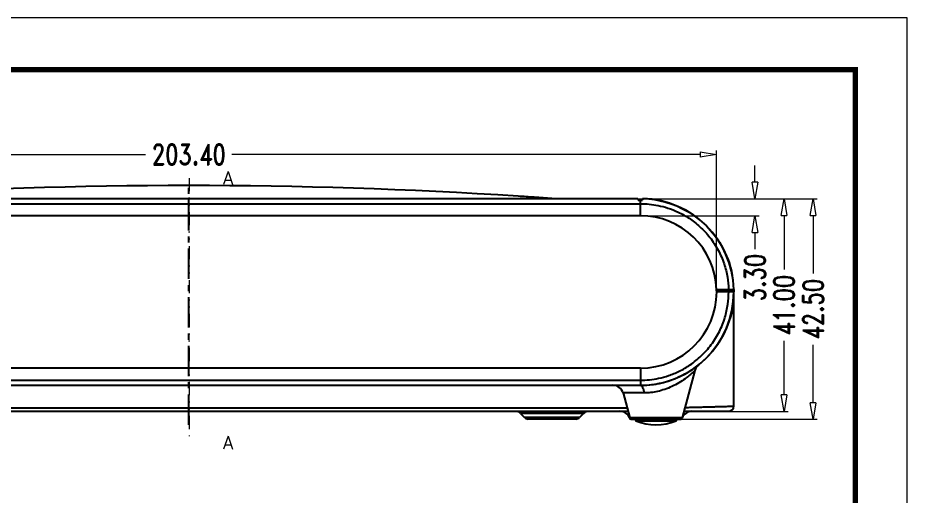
# Model space of a CAD drawing. Header units: millimetres. Extents: x 4086 to 4666, y 411 to 814.
# Drawn here: x 4495 to 4666.3, y 721.8 to 814.1 of the extents above; entities that cross this region are included whole.
import ezdxf
from ezdxf.enums import TextEntityAlignment as Align

# ---------------------------------------------------------------- set-up
doc = ezdxf.new("R2010")
doc.units = ezdxf.units.MM
doc.linetypes.add('CENTER', pattern=[50.8, 31.75, -6.35, 6.35, -6.35])
doc.linetypes.add('DIVIDE', pattern=[31.75, 12.7, -6.35, 0, -6.35, 0, -6.35])
for name, color, linetype, lineweight in [('dim', 82, 'Continuous', 9), ('from', 7, 'Continuous', 13), ('hatch', 56, 'Continuous', 9)]:
    doc.layers.add(name, color=color, linetype=linetype, lineweight=lineweight)
doc.styles.add('ROMAND', font='romand.shx', dxfattribs={"width": 0.75, "bigfont": 'gbcbig.shx'})
doc.styles.get("Standard").update_dxf_attribs({"font": 'txt', "bigfont": 'gbcbig.shx'})
doc.dimstyles.new('YanXiu', dxfattribs={"dimtxt": 2.5, "dimasz": 2.2, "dimexe": 1, "dimexo": 0, "dimgap": 0.66, "dimtad": 0, "dimzin": 1, "dimdsep": 46, "dimtxsty": 'ROMAND', "dimblk": 'CLOSEDBLANK', "dimcen": 0, "dimclrd": 3, "dimclre": 3, "dimclrt": 7, "dimazin": 0, "dimtfac": 1, "dimtofl": 0, "dimtmove": 0, "dimatfit": 3, "dimldrblk": 'CLOSEDBLANK', "dimfxl": 1, "dimlwd": 5, "dimlwe": 5, "dimarcsym": 0})

# ---------------------------------------------------------------- blocks, each defined once
blk = doc.blocks.new('_ClosedBlank')
at = {"color": 0, "linetype": 'ByBlock', "lineweight": -2}
for p, q in [((-1, 0.167), (0, 0)), ((-1, 0.167), (-1, -0.167)), ((0, 0), (-1, -0.167))]:
    blk.add_line(p, q, dxfattribs=at)
blk = doc.blocks.new('*D123')
at = {"layer": 'Defpoints', "color": 0}
for p in [(4629.59, 787.7), (4426.2, 761.46), (4629.59, 761.46)]:
    blk.add_point(p, dxfattribs=at)
at = {"layer": 'dim', "color": 3, "lineweight": 5}
for p, q in [((4426.2, 761.46), (4426.2, 788.5)), ((4629.59, 761.46), (4629.59, 788.5)), ((4429.4, 787.7), (4519.59, 787.7)), ((4626.39, 787.7), (4536.19, 787.7))]:
    blk.add_line(p, q, dxfattribs=at)
at = {"layer": 'dim', "color": 3, "lineweight": 5, "xscale": 3.2, "yscale": 3.2, "zscale": 3.2, "rotation": 180}
blk.add_blockref('_ClosedBlank', (4426.2, 787.7), dxfattribs=at)
at = {"layer": 'dim', "color": 3, "lineweight": 5, "xscale": 3.2, "yscale": 3.2, "zscale": 3.2}
blk.add_blockref('_ClosedBlank', (4629.59, 787.7), dxfattribs=at)
at = {"layer": 'dim', "color": 7, "insert": (4527.89, 787.7), "char_height": 4, "attachment_point": 5, "style": 'ROMAND'}
blk.add_mtext('203.40', dxfattribs=at)
blk = doc.blocks.new('*D133')
at = {"layer": 'Defpoints', "color": 0}
for p in [(4614.46, 779.16), (4614.96, 775.86), (4636.97, 775.86)]:
    blk.add_point(p, dxfattribs=at)
at = {"layer": 'dim', "color": 3, "lineweight": 5}
for p, q in [((4636.97, 782.36), (4636.97, 785.56)), ((4614.46, 779.16), (4637.77, 779.16)), ((4614.96, 775.86), (4637.77, 775.86)), ((4636.97, 772.66), (4636.97, 769.46))]:
    blk.add_line(p, q, dxfattribs=at)
at = {"layer": 'dim', "color": 3, "lineweight": 5, "xscale": 3.2, "yscale": 3.2, "zscale": 3.2}
for p, rotation in [((4636.97, 779.16), 270), ((4636.97, 775.86), 90)]:
    blk.add_blockref('_ClosedBlank', p, dxfattribs=dict(at, rotation=rotation))
at = {"layer": 'dim', "color": 7, "insert": (4636.97, 764.02), "char_height": 4, "attachment_point": 5, "rotation": 90, "style": 'ROMAND'}
blk.add_mtext('3.30', dxfattribs=at)
blk = doc.blocks.new('*D134')
at = {"layer": 'Defpoints', "color": 0}
for p in [(4614.46, 779.16), (4631.96, 738.16), (4642.57, 738.16)]:
    blk.add_point(p, dxfattribs=at)
at = {"layer": 'dim', "color": 3, "lineweight": 5}
for p, q in [((4614.46, 779.16), (4643.37, 779.16)), ((4642.57, 775.96), (4642.57, 765.53)), ((4642.57, 741.36), (4642.57, 751.79)), ((4631.96, 738.16), (4643.37, 738.16))]:
    blk.add_line(p, q, dxfattribs=at)
at = {"layer": 'dim', "color": 3, "lineweight": 5, "xscale": 3.2, "yscale": 3.2, "zscale": 3.2}
for p, rotation in [((4642.57, 779.16), 90), ((4642.57, 738.16), 270)]:
    blk.add_blockref('_ClosedBlank', p, dxfattribs=dict(at, rotation=rotation))
at = {"layer": 'dim', "color": 7, "insert": (4642.57, 758.66), "char_height": 4, "attachment_point": 5, "rotation": 90, "style": 'ROMAND'}
blk.add_mtext('41.00', dxfattribs=at)
blk = doc.blocks.new('*D135')
at = {"layer": 'Defpoints', "color": 0}
for p in [(4614.46, 779.16), (4622.73, 736.66), (4648.17, 736.66)]:
    blk.add_point(p, dxfattribs=at)
at = {"layer": 'dim', "color": 3, "lineweight": 5}
for p, q in [((4614.46, 779.16), (4648.97, 779.16)), ((4648.17, 775.96), (4648.17, 764.78)), ((4648.17, 739.86), (4648.17, 751.04)), ((4622.73, 736.66), (4648.97, 736.66))]:
    blk.add_line(p, q, dxfattribs=at)
at = {"layer": 'dim', "color": 3, "lineweight": 5, "xscale": 3.2, "yscale": 3.2, "zscale": 3.2}
for p, rotation in [((4648.17, 779.16), 90), ((4648.17, 736.66), 270)]:
    blk.add_blockref('_ClosedBlank', p, dxfattribs=dict(at, rotation=rotation))
at = {"layer": 'dim', "color": 7, "insert": (4648.17, 757.91), "char_height": 4, "attachment_point": 5, "rotation": 90, "style": 'ROMAND'}
blk.add_mtext('42.50', dxfattribs=at)

msp = doc.modelspace()

# ---------------------------------------------------------------- linework, layer by layer
at = {"color": 1, "linetype": 'CENTER', "ltscale": 0.1844}
msp.add_line((4527.895, 735.61), (4527.895, 781.71), dxfattribs=at)
at = {"color": 7, "linetype": 'Continuous'}
for p, q in [((4440.895, 778.227), (4614.895, 778.227)), ((4441.395, 779.21), (4614.395, 779.21)), ((4614.395, 779.21), (4614.495, 778.91)), ((4614.495, 778.91), (4615.295, 778.91)), ((4614.895, 775.91), (4614.895, 778.91)), ((4615.392, 779.203), (4615.295, 778.91)), ((4615.393, 779.203), (4615.392, 779.203)), ((4614.895, 775.91), (4440.895, 775.91)), ((4629.586, 761.71), (4632.888, 761.71)), ((4632.895, 761.21), (4629.595, 761.21)), ((4631.922, 761.71), (4631.896, 761.21)), ((4632.421, 761.71), (4632.395, 761.21)), ((4632.888, 761.71), (4632.888, 761.21)), ((4632.895, 739.21), (4632.895, 761.21)), ((4614.895, 746.51), (4440.895, 746.51)), ((4614.895, 746.51), (4614.895, 743.21)), ((4625.403, 746.07), (4622.954, 736.932)), ((4440.895, 744.192), (4614.895, 744.192)), ((4440.895, 743.21), (4614.895, 743.21)), ((4611.55, 741.727), (4612.835, 736.932)), ((4615.595, 741.727), (4611.55, 741.727)), ((4443.464, 738.835), (4612.325, 738.835)), ((4443.297, 738.21), (4612.493, 738.21)), ((4591.834, 737.77), (4592.602, 737.003)), ((4603.956, 737.77), (4591.834, 737.77)), ((4603.188, 737.003), (4592.602, 737.003)), ((4603.956, 737.77), (4603.188, 737.003)), ((4612.849, 736.905), (4612.833, 736.905)), ((4622.954, 736.932), (4612.835, 736.932)), ((4622.956, 736.905), (4622.941, 736.905)), ((4623.297, 738.21), (4631.895, 738.21)), ((4602.481, 736.71), (4593.309, 736.71)), ((4613.115, 736.71), (4622.675, 736.71)), ((4613.924, 736.515), (4613.921, 736.71)), ((4613.924, 736.515), (4613.921, 736.71)), ((4613.924, 736.515), (4621.865, 736.515)), ((4614.024, 736.369), (4621.766, 736.369)), ((4621.865, 736.515), (4621.869, 736.71)), ((4621.865, 736.515), (4621.869, 736.71))]:
    msp.add_line(p, q, dxfattribs=at)
for centre, radius, start, end in [((4527.895, -199.302), 981.012, 86.289553, 93.710448), ((4527.691, -203.629), 985.343, 86.114831, 86.294027), ((4527.679, -203.818), 985.532, 85.916951, 86.114831), ((4614.895, 761.21), 17.999, 1.59042, 88.41729), ((4614.895, 761.21), 14.7, 1.9481, 90.00043), ((4614.895, 761.21), 14.7, 270, 0), ((4614.895, 761.21), 18, 270, 0), ((4615.215, 761.209), 14.38, 0.00153, 1.99413), ((4627.335, 745.552), 2, 128.52149, 164.99415), ((4614.96, 761.078), 17.854, 303.63254, 303.87252), ((4614.948, 761.094), 17.874, 303.87253, 304.16727), ((4614.932, 761.118), 17.902, 304.16735, 304.81732), ((4614.844, 761.401), 18.195, 281.84718, 291.91915), ((4614.133, 757.334), 15.899, 300.80506, 301.04927), ((4609.619, 741.21), 2, 15, 90), ((4614.885, 761.135), 17.926, 270.03034, 280.91224), ((4614.847, 761.382), 18.176, 280.88269, 281.84813), ((4631.895, 739.21), 1, 270, 359.99954), ((4632.866, 739.21), 0.0289, 357.4133, 0.29356), ((4590.774, 736.71), 1.5, 45, 75), ((4593.309, 737.71), 1, 225, 270), ((4602.481, 737.71), 1, 270, 315), ((4605.016, 736.71), 1.5, 105, 135), ((4610.958, 736.21), 2, 20.35441, 90), ((4613.115, 737.01), 0.3, 200.35441, 270), ((4613.125, 737.01), 0.3, 195, 270), ((4622.665, 737.01), 0.3, 270, 345), ((4622.675, 737.01), 0.3, 270, 339.64559), ((4624.831, 736.21), 2, 90, 159.64559), ((4631.893, 739.214), 1.004, 290.46015, 295.22245), ((4614.084, 736.517), 0.16, 181, 247.79711), ((4617.895, 745.853), 10.244, 247.79711, 292.20289), ((4621.705, 736.517), 0.16, 292.20289, 359)]:
    msp.add_arc(centre, radius, start, end, dxfattribs=at)
for points, start_tangent, end_tangent in [([(4614.895, 778.227), (4616.606, 778.14), (4618.325, 777.875), (4620.193, 777.378), (4622.196, 776.581), (4624.285, 775.401), (4626.363, 773.777), (4628.284, 771.709), (4629.884, 769.265), (4631.024, 766.627), (4631.67, 764.056), (4631.905, 761.71)], (1, -0.0000117), (0.0297334, -0.9995579)), ([(4615.393, 779.203), (4623.895, 776.798), (4630.483, 770.21), (4632.599, 764.444)], (0.9996026, -0.028191), (0.1805802, -0.9835603)), ([(4614.895, 744.192), (4616.642, 744.284), (4618.4, 744.56), (4620.314, 745.082), (4622.368, 745.921), (4624.504, 747.166), (4626.615, 748.877), (4628.541, 751.045), (4630.108, 753.585), (4631.181, 756.287), (4631.749, 758.874), (4631.912, 761.21)], (1, 0.0000117), (-0.0001629, 1)), ([(4632.582, 757.885), (4630.483, 752.21), (4626.091, 747.119)], (-0.1855867, -0.9826279), (-0.7822307, -0.6229888)), ([(4624.848, 746.213), (4624.017, 745.693), (4622.713, 744.997), (4621.983, 744.666)], (-0.832607, -0.5538642), (-0.919643, -0.3927554)), ([(4625.403, 746.07), (4625.302, 745.975), (4624.975, 745.676), (4624.385, 745.169), (4623.503, 744.487), (4622.333, 743.712)], (-0.7249023, -0.6888517), (-0.8567248, -0.5157738)), ([(4622.275, 743.678), (4620.985, 742.989), (4619.591, 742.418), (4618.219, 742.025), (4616.879, 741.799), (4615.595, 741.727)], (-0.8589154, -0.5121176), (-1, -0.0001607)), ([(4614.895, 743.21), (4615.128, 743.104), (4615.336, 742.796), (4615.498, 742.321), (4615.595, 741.727)], (1, 0), (0.0966713, -0.9953164)), ([(4623.495, 738.948), (4623.524, 738.948), (4624.75, 738.977), (4625.911, 739.005), (4627.005, 739.031), (4628.023, 739.056), (4628.959, 739.079), (4629.808, 739.101), (4630.565, 739.121), (4631.221, 739.139), (4631.767, 739.155), (4632.207, 739.169), (4632.553, 739.183), (4632.797, 739.196), (4632.895, 739.208)], (0.9997474, 0.0224768), (0.0455771, 0.9989608))]:
    msp.add_spline(points, degree=3, dxfattribs=dict(at, start_tangent=start_tangent, end_tangent=end_tangent))
at = {"layer": 'from'}
msp.add_lwpolyline([(4086.243, 410.979), (4666.302, 410.979), (4666.302, 814.068), (4086.243, 814.068)], close=True, dxfattribs=at)
at = {"layer": 'from', "const_width": 1}
msp.add_lwpolyline([(4096.239, 420.976), (4096.239, 804.071), (4656.305, 804.071), (4656.305, 420.976), (4096.239, 420.976)], dxfattribs=at)
at = {"layer": 'hatch', "color": 2, "linetype": 'DIVIDE', "ltscale": 0.2}
msp.add_line((4527.958, 783.159), (4527.958, 732.159), dxfattribs=at)
at = {"layer": 'hatch', "color": 2}
for points in [[(4527.958, 783.159, 0, 0, 0), (4530.458, 783.159, 0.75, 0, 0), (4532.958, 783.159, 0, 0, 0)], [(4527.958, 732.159, 0, 0, 0), (4530.458, 732.159, 0.75, 0, 0), (4532.958, 732.159, 0, 0, 0)]]:
    msp.add_lwpolyline(points, format="xyseb", dxfattribs=at)

# ---------------------------------------------------------------- texts
at = {"layer": 'hatch', "color": 6}
for p in [(4535.458, 783.159), (4535.458, 732.159)]:
    msp.add_text('A', height=2.5, dxfattribs=at).set_placement(p, align=Align.MIDDLE)

# ---------------------------------------------------------------- dimensions: what is measured, and where the dimension line sits
at = {"layer": 'dim'}
dim = msp.add_linear_dim(base=(4629.5924, 787.7028), p1=(4426.1968, 761.4597), p2=(4629.5924, 761.4597), dimstyle='YanXiu', override={"dimtxt": 4, "dimasz": 3.2, "dimexe": 0.7996, "dimgap": 0.7996}, dxfattribs=at)
dim.commit()
dim.dimension.update_dxf_attribs({"geometry": '*D123', "text_midpoint": (4527.8946, 787.7028)})
for base, p2, picture, middle in [((4636.972, 775.859), (4614.958, 775.859), '*D133', (4636.972, 764.016)), ((4642.572, 738.159), (4631.957, 738.159), '*D134', (4642.572, 758.659)), ((4648.172, 736.659), (4622.727, 736.659), '*D135', (4648.172, 757.909))]:
    dim = msp.add_linear_dim(base=base, p1=(4614.457, 779.159), p2=p2, angle=90, dimstyle='YanXiu', override={"dimtxt": 4, "dimasz": 3.2, "dimexe": 0.7996, "dimgap": 0.7996}, dxfattribs=at)
    dim.commit()
    dim.dimension.update_dxf_attribs({"geometry": picture, "text_midpoint": middle})

doc.saveas('drawing.dxf')
